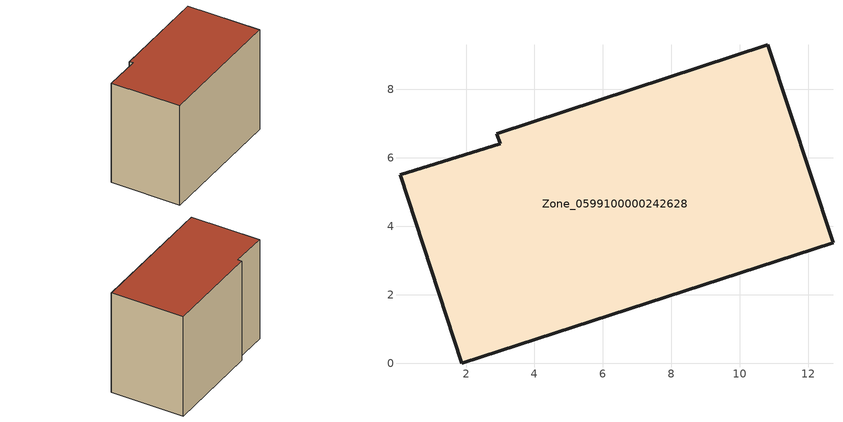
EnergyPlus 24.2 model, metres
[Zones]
Zone_0599100000242628
 floor ground (C_G): 12.72,3.51 1.88,0 0.09,5.5 2.99,6.41 2.89,6.71 10.82,9.3 z2.97
 wall outside (C_F): 12.72,3.51 10.82,9.3 2.89,6.71 2.99,6.41 0.09,5.5 1.88,0 12.72,3.51 z2.97:11.71
 roof outside (C_R): 1.88,0 12.72,3.51 10.82,9.3 2.89,6.71 2.99,6.41 0.09,5.5 z11.71
[BUILDING]
Pand.0599100000242628: North Axis=0; Terrain=City; Loads Convergence Tolerance Value=0.04; Temperature Convergence Tolerance Value=0.4; Solar Distribution=FullExterior; Maximum Number of Warmup Days=25; Minimum Number of Warmup Days=1
[Site:Location]
Rotterdam.The.Hague.AP_ZH_NLD Design_Conditions: Latitude=51.96; Longitude=4.45; Time Zone=1; Elevation=-4.5
[SITE:GROUNDTEMPERATURE:BUILDINGSURFACE]
18, 18, 18, 18, 18, 18, 18, 18, 18, 18, 18, 18
[MATERIAL] Thermal Absorptance=0.9; Solar Absorptance=0.7; Visible Absorptance=0.7
Name | Roughness | Thickness | Conductivity | Density | Specific Heat
G.TC.1965-1974 | MediumSmooth | 0.15 | 0.882353 | 540 | 1210
F.TC.1965-1974 | Rough | 0.3 | 0.697674 | 1920 | 840
R.TC.1965-1974 | MediumRough | 0.2 | 0.232558 | 1500 | 1000
[CONSTRUCTION]
C_G: G.TC.1965-1974
C_F: F.TC.1965-1974
C_R: R.TC.1965-1974
[ZONE]
Zone_0599100000242628: Type=1; Multiplier=1; Ceiling Height=Autocalculate; Volume=Autocalculate; Floor Area=autocalculate; Part of Total Floor Area=Yes
[ZONEINFILTRATION:DESIGNFLOWRATE]
Infil_Zone_0599100000242628: Zone or ZoneList or Space or SpaceList=Zone_0599100000242628; Schedule=AlwaysOn; Design Flow Rate Calculation Method=Flow/Area; Flow Rate per Floor Area=0.003; Constant Term Coefficient=1; Temperature Term Coefficient=0; Velocity Term Coefficient=0; Velocity Squared Term Coefficient=0
[HVACTEMPLATE:ZONE:IDEALLOADSAIRSYSTEM]
Zone_0599100000242628: Maximum Heating Supply Air Temperature=50; Minimum Cooling Supply Air Temperature=13; Maximum Heating Supply Air Humidity Ratio=0.0156; Minimum Cooling Supply Air Humidity Ratio=0.0077; Heating Limit=NoLimit; Cooling Limit=NoLimit; Dehumidification Control Type=ConstantSensibleHeatRatio; Cooling Sensible Heat Ratio=0.7; Dehumidification Setpoint=60; Humidification Control Type=None; Humidification Setpoint=30; Outdoor Air Method=None; Outdoor Air Flow Rate per Person=0.00944; Outdoor Air Flow Rate per Zone Floor Area=0; Outdoor Air Flow Rate per Zone=0; Demand Controlled Ventilation Type=None; Outdoor Air Economizer Type=NoEconomizer; Heat Recovery Type=None; Sensible Heat Recovery Effectiveness=0.7; Latent Heat Recovery Effectiveness=0.65
[ZONECONTROL:THERMOSTAT]
ThermostatControl_Zone_0599100000242628: Zone or ZoneList=Zone_0599100000242628; Control Type Schedule=DualSetpointControlType; Control 1=Thermostat_Zone_0599100000242628; Temperature Difference Between Cutout And Setpoint=0
[THERMOSTATSETPOINT:DUALSETPOINT]
Thermostat_Zone_0599100000242628: Heating Setpoint Temperature Schedule=HeatingSetpoint_Zone_0599100000242628; Cooling Setpoint Temperature Schedule=CoolingSetpoint_Zone_0599100000242628
[SCHEDULE:COMPACT]
HeatingSetpoint_Zone_0599100000242628: Through: 12/31, For: AllDays, Until: 24:00, 21
CoolingSetpoint_Zone_0599100000242628: Through: 12/31, For: AllDays, Until: 24:00, 24
DualSetpointControlType: Through: 12/31, For: AllDays, Until: 24:00, 4
AlwaysOn: Through: 12/31, For: AllDays, Until: 24:00, 1
